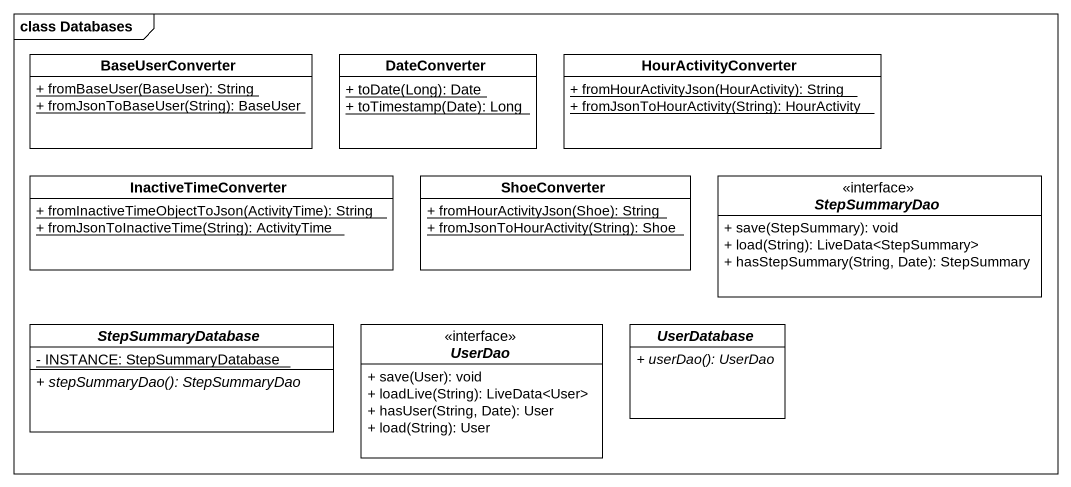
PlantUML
@startuml
mainframe class Databases
hide circle
hide empty members
skinparam classAttributeIconSize 0
class BaseUserConverter {
  {static} + fromBaseUser(BaseUser): String
  {static} + fromJsonToBaseUser(String): BaseUser
}
class DateConverter {
  {static} + toDate(Long): Date
  {static} + toTimestamp(Date): Long
}
class HourActivityConverter {
  {static} + fromHourActivityJson(HourActivity): String
  {static} + fromJsonToHourActivity(String): HourActivity
}
class InactiveTimeConverter {
  {static} + fromInactiveTimeObjectToJson(ActivityTime): String
  {static} + fromJsonToInactiveTime(String): ActivityTime
}
class ShoeConverter {
  {static} + fromHourActivityJson(Shoe): String
  {static} + fromJsonToHourActivity(String): Shoe
}
interface StepSummaryDao <<interface>> {
  + save(StepSummary): void
  + load(String): LiveData<StepSummary>
  + hasStepSummary(String, Date): StepSummary
}
abstract class StepSummaryDatabase {
  {static} - INSTANCE: StepSummaryDatabase
  {abstract} + stepSummaryDao(): StepSummaryDao
}
interface UserDao <<interface>> {
  + save(User): void
  + loadLive(String): LiveData<User>
  + hasUser(String, Date): User
  + load(String): User
}
abstract class UserDatabase {
  {abstract} + userDao(): UserDao
}
@enduml
